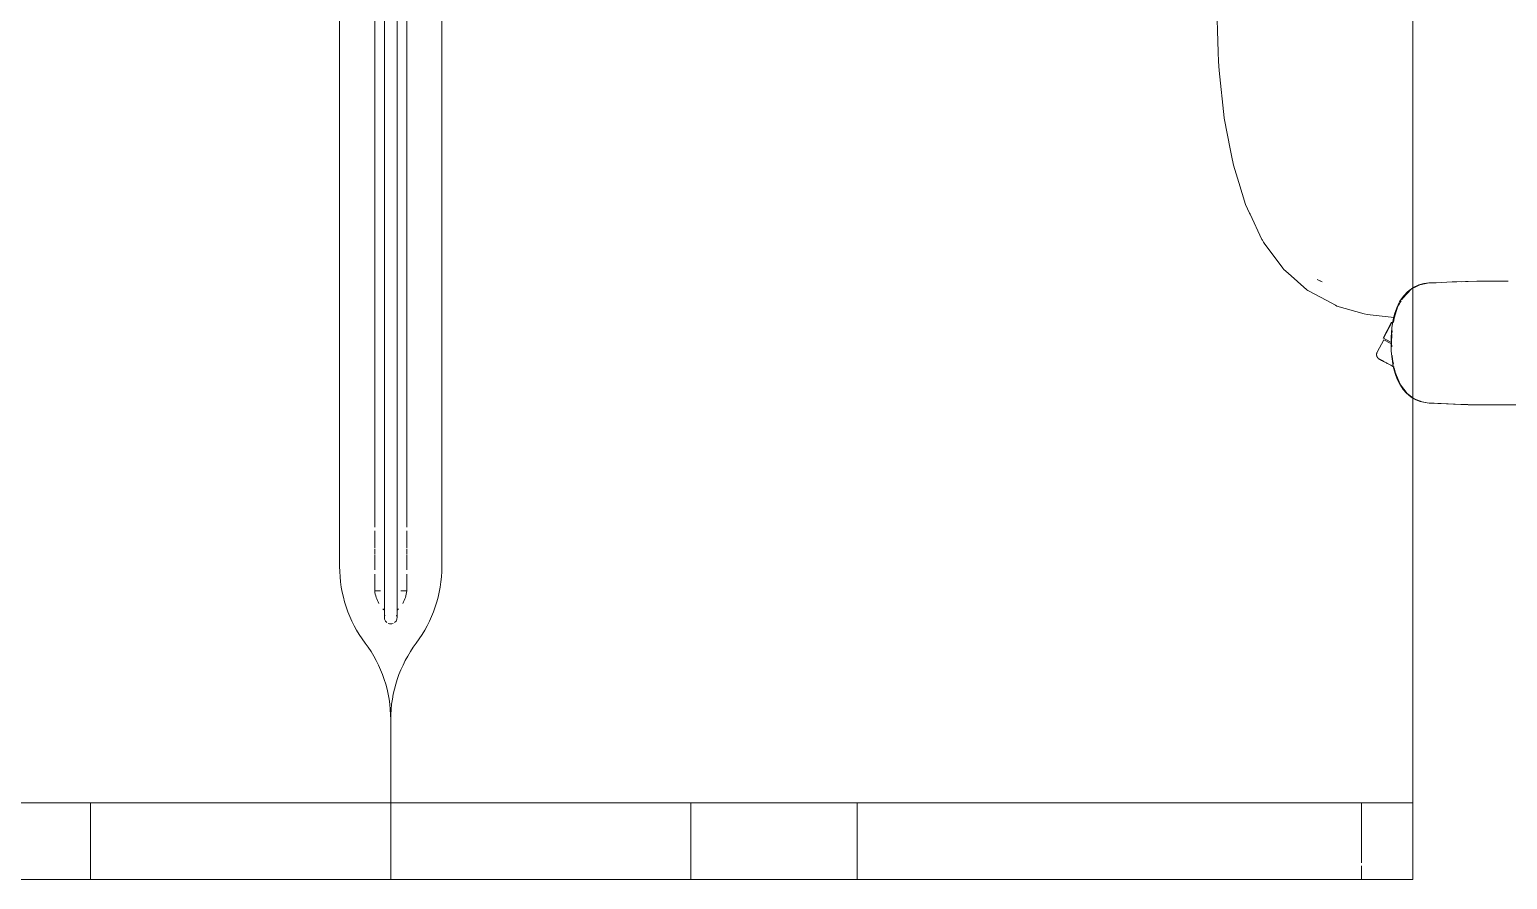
# Model space of a CAD drawing. Header units: millimetres. Extents: x 79795 to 317870, y -36033 to 97293.
# Drawn here: x 222466 to 223623, y 19264 to 19929 of the extents above; entities that cross this region are included whole.
import ezdxf

# ---------------------------------------------------------------- set-up
doc = ezdxf.new("R2010")
doc.units = ezdxf.units.MM
doc.header["$MEASUREMENT"] = 0
doc.layers.add('G-IMPT', color=8, linetype='CONTINUOUS', lineweight=9)
doc.layers.add('I-FURN', color=8, linetype='CONTINUOUS', lineweight=9)

msp = doc.modelspace()

# ---------------------------------------------------------------- linework, layer by layer
at = {"layer": 'G-IMPT'}
for p, q in [((223394.6, 19963.7), (223396.2, 19911.6)), ((223396.2, 19911.6), (223396.4, 19904.3)), ((223397.1, 19897.2), (223396.4, 19904.3)), ((223401, 19860.2), (223397.1, 19897.2)), ((223401, 19860.2), (223401, 19859.8)), ((223405.9, 19834.4), (223401, 19859.8)), ((223405.9, 19834.4), (223406.6, 19830.7)), ((223408.1, 19823.1), (223406.6, 19830.7)), ((223412.3, 19809.5), (223408.1, 19823.1)), ((223417.6, 19792.3), (223412.3, 19809.5)), ((223417.6, 19792.3), (223420.8, 19785.5)), ((223421.2, 19784.6), (223420.8, 19785.5)), ((223430.5, 19764.9), (223421.2, 19784.6)), ((223430.5, 19764.9), (223430.9, 19764.2)), ((223431.8, 19762.7), (223430.9, 19764.2)), ((223432.3, 19761.9), (223431.8, 19762.7)), ((223432.3, 19761.9), (223446.9, 19742.4)), ((223446.9, 19742.4), (223447.6, 19741.4)), ((223450.9, 19738.5), (223447.6, 19741.4)), ((223450.9, 19738.5), (223465.6, 19725.5)), ((223465.6, 19725.5), (223466.3, 19724.9)), ((223476.7, 19719.4), (223466.3, 19724.9)), ((223473.6, 19733.5), (223477.5, 19731.6)), ((223473.6, 19733.5), (223475.9, 19732.4)), ((223475.9, 19732.4), (223477.5, 19731.6)), ((223540.7, 19718.8), (223547.6, 19726.2)), ((223541.8, 19720.9), (223547.6, 19726.2)), ((223544.3, 19723.9), (223545.7, 19725)), ((223547.6, 19726.2), (223545.1, 19724)), ((223548.5, 19727), (223545.7, 19725)), ((223549.8, 19727.3), (223548.5, 19726.7)), ((223548.9, 19727.2), (223553.2, 19729.2)), ((223549.8, 19727.3), (223554, 19729.4)), ((223557.2, 19730.3), (223553.2, 19729.2)), ((223554, 19729.4), (223561.4, 19730.8)), ((223561.2, 19730.8), (223557.2, 19730.3)), ((223566.8, 19731), (223561.2, 19730.8)), ((223566.8, 19731), (223579.4, 19731.7)), ((223582.9, 19731.8), (223579.4, 19731.7)), ((223598.6, 19732.2), (223582.9, 19731.8)), ((223586.3, 19731.8), (223589.7, 19732)), ((223591.9, 19732), (223589.7, 19732)), ((223598.6, 19732.2), (223603.1, 19732.2)), ((223603.1, 19732.2), (223617.8, 19732.2)), ((223623.3, 19732.1), (223617.8, 19732.2)), ((223488, 19713.3), (223476.7, 19719.4)), ((223489.1, 19712.7), (223488, 19713.3)), ((223510.4, 19706.7), (223489.1, 19712.7)), ((223533.9, 19703.2), (223536.9, 19712.6)), ((223536, 19711.4), (223538.2, 19716)), ((223536.9, 19712.6), (223538.3, 19715)), ((223538.2, 19716), (223539, 19717.4)), ((223538.6, 19715.5), (223539.5, 19716.9)), ((223541.5, 19720.8), (223539, 19717.4)), ((223540, 19717.7), (223541.8, 19720.9)), ((223540.7, 19718.8), (223541.9, 19720.3)), ((223544.3, 19723.9), (223541.5, 19720.8)), ((223542.1, 19720.4), (223545.1, 19724)), ((223510.4, 19706.7), (223512.7, 19706.1)), ((223534, 19703.7), (223512.7, 19706.1)), ((223533.3, 19702.3), (223532.2, 19695.6)), ((223534.3, 19706.3), (223533.3, 19702.3)), ((223533.4, 19699.9), (223533.9, 19703.2)), ((223534.3, 19706.3), (223536, 19711.4)), ((223531.6, 19688.3), (223532.2, 19695.6)), ((223532.1, 19690.9), (223531.9, 19683.8)), ((223532.3, 19692.1), (223532.5, 19693.7)), ((223531.6, 19688.3), (223531.5, 19683.8)), ((223531.5, 19683.8), (223531.7, 19677.4)), ((223532.1, 19680.7), (223531.9, 19683.8)), ((223532.3, 19671.3), (223531.7, 19677.4)), ((223532.3, 19671.3), (223533.3, 19665.3)), ((223532.7, 19670.9), (223532.5, 19674.1)), ((223533.4, 19667.2), (223532.7, 19670.9)), ((223534.7, 19659.9), (223533.3, 19665.3)), ((223534.7, 19661), (223534, 19664.4)), ((223534.7, 19661), (223537, 19655.3)), ((223534.7, 19659.9), (223536.3, 19655.5)), ((223538.3, 19651.5), (223536.3, 19655.5)), ((223538.9, 19651), (223537, 19655.3)), ((223538.3, 19651.5), (223540.9, 19647.4)), ((223544.1, 19644.2), (223538.9, 19651)), ((223540.9, 19647.4), (223543.6, 19644.4)), ((223547.3, 19641.3), (223543.6, 19644.4)), ((223548.5, 19640.9), (223544.1, 19644.2)), ((223548.5, 19640.6), (223547.3, 19641.3)), ((223549.7, 19640), (223548.5, 19640.9)), ((223550.8, 19639.3), (223548.5, 19640.6)), ((223555.9, 19637.6), (223549.7, 19640)), ((223550.8, 19639.3), (223554.4, 19637.9)), ((223555.7, 19637.6), (223554.4, 19637.9)), ((223555.7, 19637.6), (223558.1, 19637.1)), ((223555.9, 19637.6), (223559.8, 19637)), ((223559.8, 19636.9), (223558.1, 19637.1)), ((223580.4, 19635.8), (223559.8, 19636.9)), ((223581.6, 19635.8), (223559.8, 19636.9)), ((223559.8, 19636.9), (223561.4, 19636.8)), ((223581.6, 19635.8), (223561.4, 19636.8)), ((223601.8, 19635.3), (223580.4, 19635.8)), ((223591.9, 19635.5), (223580.4, 19635.8)), ((223580.4, 19635.8), (223581.6, 19635.8)), ((223601.8, 19635.3), (223581.6, 19635.8)), ((223621.9, 19635.4), (223591.9, 19635.5)), ((223601.8, 19635.3), (223591.9, 19635.5)), ((223591.9, 19635.5), (223611.2, 19635.3)), ((223599.7, 19635.3), (223597.8, 19635.4)), ((223601.8, 19635.4), (223599.7, 19635.3)), ((223621.9, 19635.4), (223601.8, 19635.3)), ((223621.9, 19635.4), (223611.2, 19635.3)), ((223621.9, 19635.4), (223630.4, 19635.5))]:
    msp.add_line(p, q, dxfattribs=at)
at = {"layer": 'I-FURN'}
for p, q in [((223548.5, 19263.8), (223548.5, 20663.8)), ((223548.5, 20663.8), (223548.5, 19263.8)), ((222736, 19539.7), (222736, 20377.9)), ((222743.5, 20377.9), (222743.5, 19539.7)), ((222753.5, 19539.7), (222753.5, 20377.9)), ((222761, 20377.9), (222761, 19539.7)), ((222708.5, 19508.8), (222708.5, 20196.9)), ((222708.5, 20196.9), (222708.5, 19508.8)), ((222788.5, 20196.9), (222788.5, 19508.8)), ((222788.5, 19508.8), (222788.5, 20196.9)), ((223532, 19700), (223525.4, 19687.6)), ((223525.6, 19687.5), (223532.2, 19699.9)), ((223532.2, 19699.9), (223532.3, 19699.8)), ((223525.8, 19686.3), (223520.7, 19676.6)), ((223530.9, 19684.7), (223525.6, 19687.5)), ((223531.4, 19683.3), (223525.8, 19686.3)), ((223520.2, 19675.4), (223520.3, 19675.5)), ((223520.2, 19675.2), (223520.2, 19675.4)), ((223520.2, 19675), (223520.2, 19675.2)), ((223520.2, 19674.9), (223520.2, 19675)), ((223520.2, 19674.7), (223520.2, 19674.9)), ((223520.2, 19674.6), (223520.2, 19674.7)), ((223520.2, 19674.4), (223520.2, 19674.6)), ((223520.2, 19674.2), (223520.2, 19674.4)), ((223520.2, 19674.1), (223520.2, 19674.2)), ((223520.3, 19673.9), (223520.2, 19674.1)), ((223520.3, 19675.8), (223520.4, 19676)), ((223520.3, 19675.7), (223520.3, 19675.8)), ((223520.3, 19675.5), (223520.3, 19675.7)), ((223520.3, 19673.8), (223520.3, 19673.9)), ((223520.3, 19673.6), (223520.3, 19673.8)), ((223520.4, 19673.4), (223520.3, 19673.6)), ((223520.4, 19676.1), (223520.5, 19676.3)), ((223520.4, 19676), (223520.4, 19676.1)), ((223520.4, 19673.3), (223520.4, 19673.4)), ((223520.5, 19673.1), (223520.4, 19673.3)), ((223520.5, 19676.3), (223520.6, 19676.4)), ((223520.6, 19673), (223520.5, 19673.1)), ((223520.6, 19676.4), (223520.6, 19676.6)), ((223520.6, 19676.6), (223520.7, 19676.6)), ((223520.6, 19672.9), (223520.6, 19673)), ((223520.7, 19672.7), (223520.6, 19672.9)), ((223520.8, 19672.6), (223520.7, 19672.7)), ((223520.9, 19672.4), (223520.8, 19672.6)), ((223521, 19672.3), (223520.9, 19672.4)), ((223521.1, 19672.2), (223521, 19672.3)), ((223521.2, 19672.1), (223521.1, 19672.2)), ((223521.3, 19671.9), (223521.2, 19672.1)), ((223521.4, 19671.8), (223521.3, 19671.9)), ((223521.5, 19671.7), (223521.4, 19671.8)), ((223521.6, 19671.6), (223521.5, 19671.7)), ((223521.8, 19671.5), (223521.6, 19671.6)), ((223521.9, 19671.4), (223521.8, 19671.5)), ((223522, 19671.3), (223521.9, 19671.4)), ((223522.2, 19671.2), (223522, 19671.3)), ((223522.3, 19671.2), (223522.2, 19671.2)), ((223522.4, 19671.1), (223522.3, 19671.2)), ((223522.3, 19671.2), (223522.3, 19671.2)), ((223522.3, 19671.2), (223522.3, 19671.2)), ((223522.3, 19671.2), (223522.4, 19671.1)), ((223522.6, 19671), (223522.4, 19671.1)), ((223522.4, 19671.1), (223522.4, 19671.1)), ((223522.4, 19671.1), (223522.5, 19671.1)), ((223522.5, 19671.1), (223522.6, 19671)), ((223522.7, 19670.9), (223522.6, 19671)), ((223522.6, 19671), (223522.8, 19670.9)), ((223522.9, 19670.8), (223522.7, 19670.9)), ((223522.8, 19670.9), (223523, 19670.8)), ((223523.2, 19670.7), (223522.9, 19670.8)), ((223523, 19670.8), (223523.3, 19670.6)), ((223523.5, 19670.6), (223523.2, 19670.7)), ((223523.3, 19670.6), (223523.6, 19670.5)), ((223523.8, 19670.4), (223523.5, 19670.6)), ((223523.6, 19670.5), (223523.9, 19670.3)), ((223524.1, 19670.2), (223523.8, 19670.4)), ((223523.9, 19670.3), (223524.3, 19670.1)), ((223524.5, 19670), (223524.1, 19670.2)), ((223524.3, 19670.1), (223524.7, 19669.9)), ((223524.9, 19669.8), (223524.5, 19670)), ((223524.7, 19669.9), (223525.2, 19669.7)), ((223525.4, 19669.5), (223524.9, 19669.8)), ((223525.2, 19669.7), (223525.6, 19669.4)), ((223525.9, 19669.2), (223525.4, 19669.5)), ((223525.6, 19669.4), (223526.2, 19669.1)), ((223526.5, 19669), (223525.9, 19669.2)), ((223526.2, 19669.1), (223526.7, 19668.8)), ((223527, 19668.7), (223526.5, 19669)), ((223526.7, 19668.8), (223527.3, 19668.5)), ((223527.3, 19668.5), (223527.9, 19668.2)), ((223527.9, 19668.2), (223528.6, 19667.8)), ((223528.6, 19667.8), (223529.2, 19667.5)), ((223529.2, 19667.5), (223529.9, 19667.1)), ((223529.9, 19667.1), (223530.7, 19666.7)), ((223530.7, 19666.7), (223531.4, 19666.3)), ((223531.4, 19666.3), (223532.2, 19665.9)), ((223532.2, 19665.9), (223533, 19665.5)), ((223533, 19665.5), (223533.9, 19665)), ((222743.5, 19539.7), (222743.5, 19536.8)), ((222753.5, 19538.9), (222753.5, 19539.7)), ((222736, 19523.5), (222736, 19536.7)), ((222743.5, 19536.8), (222743.5, 19534)), ((222743.5, 19534), (222743.5, 19531.2)), ((222743.5, 19531.2), (222743.5, 19528.4)), ((222743.5, 19528.4), (222743.5, 19525.6)), ((222753.5, 19536.1), (222753.5, 19538.9)), ((222753.5, 19533.2), (222753.5, 19536.1)), ((222753.5, 19530.4), (222753.5, 19533.2)), ((222753.5, 19527.6), (222753.5, 19530.4)), ((222753.5, 19524.8), (222753.5, 19527.6)), ((222761, 19536.7), (222761, 19523.5)), ((222736, 19518.5), (222736, 19522.6)), ((222736, 19506.3), (222736, 19517.8)), ((222743.5, 19525.6), (222743.5, 19522.8)), ((222743.5, 19522.8), (222743.5, 19520.1)), ((222743.5, 19520.1), (222743.5, 19517.4)), ((222743.5, 19517.4), (222743.5, 19514.7)), ((222753.5, 19522.1), (222753.5, 19524.8)), ((222753.5, 19519.3), (222753.5, 19522.1)), ((222753.5, 19516.6), (222753.5, 19519.3)), ((222753.5, 19514), (222753.5, 19516.6)), ((222761, 19522.6), (222761, 19518.5)), ((222761, 19517.8), (222761, 19506.3)), ((222743.5, 19514.7), (222743.5, 19512.1)), ((222743.5, 19512.1), (222743.5, 19509.5)), ((222743.5, 19509.5), (222743.5, 19506.9)), ((222743.5, 19506.9), (222743.5, 19504.4)), ((222743.5, 19504.4), (222743.5, 19502)), ((222753.5, 19511.4), (222753.5, 19514)), ((222753.5, 19508.8), (222753.5, 19511.4)), ((222753.5, 19506.3), (222753.5, 19508.8)), ((222753.5, 19503.8), (222753.5, 19506.3)), ((222736, 19494.7), (222736, 19502.7)), ((222736, 19493.5), (222736, 19494.4)), ((222736, 19489.7), (222736, 19493.1)), ((222743.5, 19502), (222743.5, 19499.6)), ((222743.5, 19499.6), (222743.5, 19497.3)), ((222743.5, 19497.3), (222743.5, 19495.1)), ((222743.5, 19495.1), (222743.5, 19492.9)), ((222743.5, 19492.9), (222743.5, 19490.8)), ((222753.5, 19501.4), (222753.5, 19503.8)), ((222753.5, 19499), (222753.5, 19501.4)), ((222753.5, 19496.7), (222753.5, 19499)), ((222753.5, 19494.5), (222753.5, 19496.7)), ((222753.5, 19492.3), (222753.5, 19494.5)), ((222761, 19502.7), (222761, 19494.7)), ((222761, 19494.4), (222761, 19493.5)), ((222761, 19493.1), (222761, 19489.7)), ((222736, 19489.7), (222740.6, 19489.7)), ((222743.5, 19490.8), (222743.5, 19488.8)), ((222743.5, 19488.8), (222743.5, 19486.9)), ((222743.5, 19486.9), (222743.5, 19485)), ((222743.5, 19485), (222743.5, 19483.3)), ((222743.5, 19483.3), (222743.5, 19481.6)), ((222743.5, 19481.6), (222743.5, 19480)), ((222753.5, 19490.3), (222753.5, 19492.3)), ((222753.5, 19488.3), (222753.5, 19490.3)), ((222753.5, 19486.4), (222753.5, 19488.3)), ((222753.5, 19484.5), (222753.5, 19486.4)), ((222753.5, 19482.8), (222753.5, 19484.5)), ((222753.5, 19481.1), (222753.5, 19482.8)), ((222753.5, 19479.6), (222753.5, 19481.1)), ((222756.5, 19489.7), (222761, 19489.7)), ((222743.5, 19480), (222743.5, 19478.5)), ((222743.5, 19478.5), (222743.5, 19477.1)), ((222743.5, 19477.1), (222743.5, 19475.8)), ((222743.5, 19475.8), (222743.5, 19474.7)), ((222743.5, 19474.7), (222743.5, 19473.6)), ((222743.5, 19473.6), (222743.5, 19472.6)), ((222743.5, 19472.6), (222743.5, 19471.7)), ((222743.5, 19471.7), (222743.5, 19471)), ((222743.5, 19471), (222743.5, 19470.3)), ((222743.5, 19470.3), (222743.5, 19469.8)), ((222743.5, 19469.8), (222743.5, 19469.4)), ((222753.5, 19478.1), (222753.5, 19479.6)), ((222753.5, 19476.8), (222753.5, 19478.1)), ((222753.5, 19475.5), (222753.5, 19476.8)), ((222753.5, 19474.4), (222753.5, 19475.5)), ((222753.5, 19473.3), (222753.5, 19474.4)), ((222753.5, 19472.4), (222753.5, 19473.3)), ((222753.5, 19471.5), (222753.5, 19472.4)), ((222753.5, 19470.8), (222753.5, 19471.5)), ((222753.5, 19470.2), (222753.5, 19470.8)), ((222753.5, 19469.7), (222753.5, 19470.2)), ((222753.5, 19469.3), (222753.5, 19469.7)), ((222743.5, 19469.4), (222743.5, 19469.1)), ((222743.5, 19469.1), (222743.5, 19468.9)), ((222743.5, 19468.9), (222743.5, 19468.8)), ((222743.5, 19468.8), (222743.5, 19468.8)), ((222753.5, 19469), (222753.5, 19469.3)), ((222753.5, 19468.8), (222753.5, 19469)), ((222753.5, 19468.8), (222753.5, 19468.8)), ((222748.5, 19388.8), (222748.5, 19263.8)), ((222748.5, 19263.8), (222748.5, 19388.8)), ((222748.5, 19263.8), (222748.5, 19388.8)), ((222748.5, 19388.8), (222748.5, 19263.8)), ((223508.5, 19323.8), (221988.5, 19323.8)), ((222383.2, 19323.8), (222513.5, 19323.8)), ((222513.5, 19323.8), (222983.5, 19323.8)), ((222513.5, 19323.8), (222513.5, 19263.8)), ((222513.5, 19323.8), (222513.5, 19263.8)), ((222983.5, 19323.8), (223113.5, 19323.8)), ((222983.5, 19323.8), (222983.5, 19263.8)), ((222983.5, 19323.8), (222983.5, 19263.8)), ((223113.5, 19323.8), (223548.5, 19323.8)), ((223113.5, 19323.8), (223113.5, 19263.8)), ((223113.5, 19323.8), (223113.5, 19263.8)), ((223508.5, 19323.8), (223508.5, 19276.7)), ((223508.5, 19323.8), (223508.5, 19276.7)), ((223548.5, 19323.8), (223509, 19323.8)), ((223548.5, 19263.8), (223548.5, 19323.8)), ((223548.5, 19323.8), (223548.5, 19263.8)), ((223508.5, 19274.3), (223508.5, 19263.8)), ((223508.5, 19274.3), (223508.5, 19263.8)), ((221948.5, 19263.8), (222748.5, 19263.8)), ((222748.5, 19263.8), (221948.5, 19263.8)), ((221988.5, 19263.8), (223508.5, 19263.8)), ((222513.5, 19263.8), (222383.2, 19263.8)), ((222983.5, 19263.8), (222513.5, 19263.8)), ((222748.5, 19263.8), (223548.5, 19263.8)), ((223548.5, 19263.8), (222748.5, 19263.8)), ((223113.5, 19263.8), (222983.5, 19263.8)), ((223548.5, 19263.8), (223113.5, 19263.8)), ((223508.5, 19263.8), (223548.5, 19263.8))]:
    msp.add_line(p, q, dxfattribs=at)
for centre, radius, start, end in [((222808.5, 19508.8), 100, 180, 216.8699), ((222808.5, 19508.8), 100, 180, 216.8699), ((222688.5, 19508.8), 100, 323.1301, 0), ((222688.5, 19508.8), 100, 323.1301, 0), ((222759.5, 19492), 23.6, 185.6664, 210.8564), ((222737.6, 19492), 23.6, 329.1436, 354.3336), ((222748.5, 19481.6), 8.51, 223.4514, 234.4595), ((222748.5, 19468.8), 5, 158.1748, 232.7249), ((222748.5, 19468.8), 5, 307.2751, 21.8252), ((222748.5, 19481.6), 8.51, 305.5405, 316.5486), ((222748.5, 19468.8), 5, 247.635, 292.365), ((222648.5, 19388.8), 100, 0, 36.8699), ((222648.5, 19388.8), 100, 0, 36.8699), ((222848.5, 19388.8), 100, 143.1301, 180), ((222848.5, 19388.8), 100, 143.1301, 180)]:
    msp.add_arc(centre, radius, start, end, dxfattribs=at)

doc.saveas('drawing.dxf')
